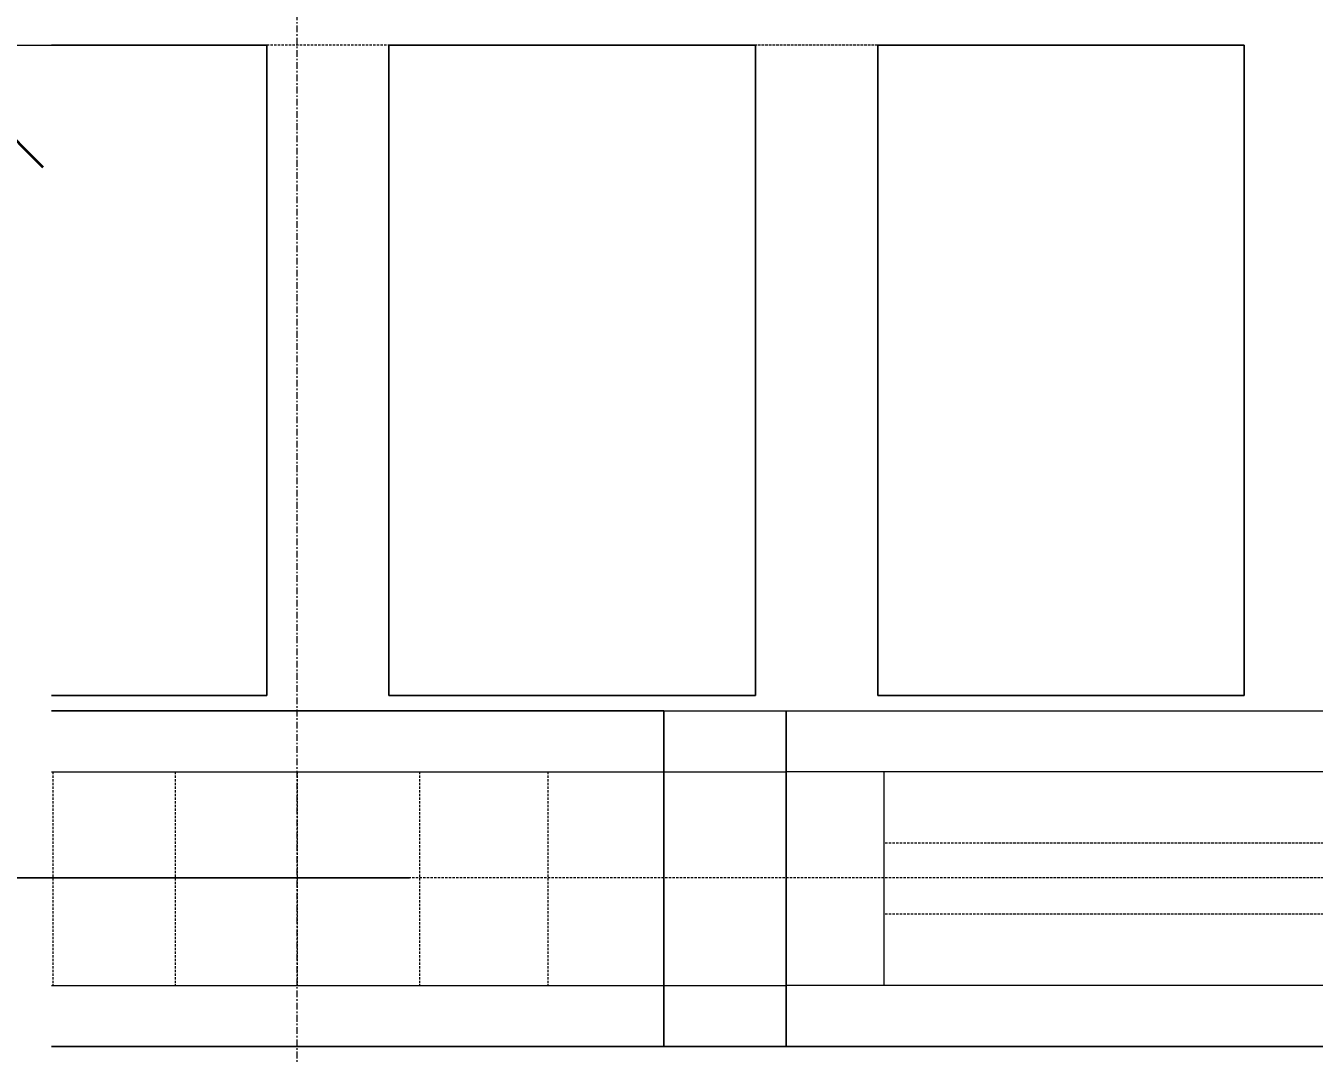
# Model space of a CAD drawing. Header units: millimetres. Extents: x -794326 to -715748, y -17796 to 22353.
# Drawn here: x -790505 to -789450, y 6968 to 7810 of the extents above; entities that cross this region are included whole.
import ezdxf

# ---------------------------------------------------------------- set-up
doc = ezdxf.new("R2010")
doc.units = ezdxf.units.MM
doc.linetypes.add('DPA_Grid _ Level 100', pattern=[10, 5.5, -1.6, 1.3, -1.6])
doc.linetypes.add('DPA_Hidden 50', pattern=[3, 2, -1])
for name, color, linetype, lineweight in [('A-ANNO-DIMS', 1, 'Continuous', 9), ('A-ANNO-DIMS-100', 1, 'Continuous', 9), ('A-DETL', 1, 'Continuous', 70), ('A-GLAZ-CURT', 2, 'Continuous', 9), ('S-GRID', 251, 'Continuous', 9)]:
    doc.layers.add(name, color=color, linetype=linetype, lineweight=lineweight)
doc.styles.add('Arial_2', font='arial.ttf', dxfattribs={"height": 300})
doc.dimstyles.new('DPA-DIM-3_0_C-C', dxfattribs={"dimscale": 304.8, "dimtxt": 306.07782, "dimasz": 0.492126, "dimexe": 0.656168, "dimexo": 0.0625, "dimgap": 0.164042, "dimtad": 1, "dimdec": 0, "dimzin": 0, "dimdsep": 46, "dimtxsty": 'Arial_2', "dimblk1": 'DOTBLANK', "dimblk2": 'DOTBLANK', "dimsah": 1, "dimcen": 0.09, "dimdle": 0.656168, "dimadec": 8, "dimazin": 0, "dimtfac": 1, "dimtdec": 4, "dimtix": 1, "dimtmove": 0, "dimatfit": 3, "dimfxl": 1.312336, "dimfxlon": 1, "dimtvp": 1, "dimtolj": 1, "dimtzin": 0, "dimarcsym": 2})
doc.dimstyles.new('DPA-DIM-3_0_C-T', dxfattribs={"dimscale": 304.8, "dimtxt": 306.07782, "dimasz": 0.492126, "dimexe": 0.656168, "dimexo": 0.0625, "dimgap": 0.164042, "dimtad": 0, "dimjust": 2, "dimdec": 0, "dimzin": 0, "dimdsep": 46, "dimtxsty": 'Arial_2', "dimblk1": 'DOTBLANK', "dimblk2": 'OBLIQUE', "dimsah": 1, "dimcen": 0.09, "dimdle": 0.656168, "dimadec": 8, "dimazin": 0, "dimtfac": 1, "dimtdec": 4, "dimtix": 1, "dimtmove": 2, "dimatfit": 3, "dimfxl": 1.312336, "dimfxlon": 1, "dimtvp": 1, "dimtolj": 1, "dimtzin": 0, "dimarcsym": 2})

# ---------------------------------------------------------------- blocks, each defined once
blk = doc.blocks.new('DPA_CP_Metal Ceiling Panel - Vertical Panel with Gap-10984940-4282-01 ENLARGED LOWER PLATFORM LEVEL - REFLECTED CEILING PLAN - SHEET 3')
at = {"layer": 'A-GLAZ-CURT'}
for p, q in [((-775657.4, 7794), (-775657.4, 7261.5)), ((-775357.4, 7794), (-775657.4, 7794)), ((-775357.4, 7794), (-775657.4, 7794)), ((-775657.4, 7794), (-775657.4, 7261.5)), ((-775657.4, 7261.5), (-775657.4, 7794)), ((-775657.4, 7794), (-775357.4, 7794)), ((-775357.4, 7794), (-775357.4, 7261.5)), ((-775357.4, 7261.5), (-775357.4, 7794)), ((-775357.4, 7794), (-775357.4, 7261.5)), ((-775357.4, 7261.5), (-775657.4, 7261.5)), ((-775657.4, 7261.5), (-775357.4, 7261.5)), ((-775357.4, 7261.5), (-775657.4, 7261.5))]:
    blk.add_line(p, q, dxfattribs=at)
blk = doc.blocks.new('DPA_CP_Metal Ceiling Panel - Vertical Panel with Gap-V7-4282-01 ENLARGED LOWER PLATFORM LEVEL - REFLECTED CEILING PLAN - SHEET 3')
at = {"layer": 'A-GLAZ-CURT'}
for p, q in [((-790307.4, 7794), (-790483.7, 7794)), ((-790307.4, 7794), (-790483.7, 7794)), ((-790483.7, 7794), (-790307.4, 7794)), ((-790307.4, 7794), (-790307.4, 7261.5)), ((-790307.4, 7261.5), (-790307.4, 7794)), ((-790307.4, 7794), (-790307.4, 7261.5)), ((-790307.4, 7261.5), (-790483.7, 7261.5)), ((-790483.7, 7261.5), (-790307.4, 7261.5)), ((-790307.4, 7261.5), (-790483.7, 7261.5))]:
    blk.add_line(p, q, dxfattribs=at)
blk = doc.blocks.new('DPA_CP_Metal Ceiling Air Supply1 - Linear Diffuser Air Supply-12447243-4282-01 ENLARGED LOWER PLATFORM LEVEL - REFLECTED CEILING PLAN - SHEET 3')
at = {"layer": 'A-GLAZ-CURT'}
for p, q in [((-777882.4, 4774), (-777882.4, 5049)), ((-777882.4, 5049), (-776282.4, 5049)), ((-777882.4, 4774), (-777882.4, 5049)), ((-777882.4, 5049), (-776282.4, 5049)), ((-777882.4, 5049), (-776282.4, 5049)), ((-777882.4, 4774), (-777882.4, 5049)), ((-776282.4, 4999), (-777882.4, 4999)), ((-777802.4, 4999), (-777802.4, 4824)), ((-776282.4, 4824), (-777882.4, 4824)), ((-777882.4, 4774), (-776282.4, 4774)), ((-776282.4, 4774), (-777882.4, 4774)), ((-776282.4, 4774), (-777882.4, 4774))]:
    blk.add_line(p, q, dxfattribs=at)
at = {"layer": 'A-GLAZ-CURT', "linetype": 'DPA_Hidden 50'}
for p, q in [((-776362.4, 4940.7), (-777802.4, 4940.7)), ((-776362.4, 4882.4), (-777802.4, 4882.4))]:
    blk.add_line(p, q, dxfattribs=at)
blk = doc.blocks.new('DPA_CP_Metal Ceiling Panel1 - Horizontal with Gap-12447204-4282-01 ENLARGED LOWER PLATFORM LEVEL - REFLECTED CEILING PLAN - SHEET 3')
at = {"layer": 'A-GLAZ-CURT'}
for p, q in [((-777982.4, 4774), (-777982.4, 5049)), ((-777982.4, 4774), (-777982.4, 5049)), ((-777982.4, 5049), (-777882.4, 5049)), ((-777982.4, 5049), (-777882.4, 5049)), ((-777982.4, 4774), (-777982.4, 5049)), ((-777882.4, 4774), (-777882.4, 5049)), ((-777882.4, 5049), (-777882.4, 4774)), ((-777882.4, 5049), (-777882.4, 4774)), ((-777982.4, 4999), (-777882.4, 4999)), ((-777982.4, 4824), (-777882.4, 4824)), ((-777982.4, 4774), (-777882.4, 4774)), ((-777882.4, 4774), (-777982.4, 4774)), ((-777882.4, 4774), (-777982.4, 4774))]:
    blk.add_line(p, q, dxfattribs=at)
blk = doc.blocks.new('DPA_CP_Metal Ceiling Luminaire2 - Linear Luminaire-V11-4282-01 ENLARGED LOWER PLATFORM LEVEL - REFLECTED CEILING PLAN - SHEET 3')
at = {"layer": 'A-GLAZ-CURT'}
for p, q in [((-790483.7, 5049), (-789982.4, 5049)), ((-789982.4, 5049), (-790483.7, 5049)), ((-790483.7, 5049), (-789982.4, 5049)), ((-789982.4, 5049), (-789982.4, 4774)), ((-789982.4, 4774), (-789982.4, 5049)), ((-789982.4, 5011.5), (-789982.4, 4774)), ((-790483.7, 4999), (-789982.4, 4999)), ((-790483.7, 4824), (-789982.4, 4824)), ((-789982.4, 4774), (-790483.7, 4774)), ((-789982.4, 4774), (-790483.7, 4774)), ((-790483.7, 4774), (-789982.4, 4774))]:
    blk.add_line(p, q, dxfattribs=at)
at = {"layer": 'A-GLAZ-CURT', "linetype": 'DPA_Hidden 50'}
for p, q in [((-790482.4, 4999), (-790482.4, 4824)), ((-790382.4, 4999), (-790382.4, 4824)), ((-790282.4, 4999), (-790282.4, 4824)), ((-790182.4, 4999), (-790182.4, 4824)), ((-790077.4, 4999), (-790077.4, 4824))]:
    blk.add_line(p, q, dxfattribs=at)
blk = doc.blocks.new('DIMBLOCK47-4282-01 ENLARGED LOWER PLATFORM LEVEL - REFLECTED CEILING PLAN - SHEET 3')
at = {"layer": 'A-ANNO-DIMS-100'}
for p, q in [((-790590.6, 7312.2), (-790590.6, 5677.5)), ((-790190.6, 7112.2), (-790790.6, 7112.2)), ((-790590.6, 7112.2), (-790190.6, 7112.2)), ((-790190.6, 5677.5), (-790790.6, 5677.5)), ((-790590.6, 5677.5), (-790190.6, 5677.5))]:
    blk.add_line(p, q, dxfattribs=at)
at = {"layer": 'A-ANNO-DIMS-100', "lineweight": 35}
for centre in [(-790590.6, 7112.2), (-790590.6, 5677.5)]:
    blk.add_circle(centre, 75, dxfattribs=at)
at = {"layer": 'A-ANNO-DIMS-100', "color": 0, "insert": (-791030.1, 5933.4), "char_height": 300, "width": 1107.531, "attachment_point": 1, "rotation": 90, "line_spacing_factor": 0.941778, "style": 'Arial_2'}
blk.add_mtext('1435', dxfattribs=at)
blk = doc.blocks.new('_DotBlank')
at = {"color": 0, "linetype": 'ByBlock', "lineweight": -2}
blk.add_line((-0.5, 0), (-1, 0), dxfattribs=at)
blk.add_circle((0, 0), 0.5, dxfattribs=at)
blk = doc.blocks.new('DIMBLOCK49-4282-01 ENLARGED LOWER PLATFORM LEVEL - REFLECTED CEILING PLAN - SHEET 3')
at = {"layer": 'A-ANNO-DIMS-100'}
for p, q in [((-790990.6, 7112.2), (-790390.6, 7112.2)), ((-790590.6, 7112.2), (-790990.6, 7112.2)), ((-790590.6, 7112.2), (-790990.6, 7112.2)), ((-790590.6, 7112.2), (-790590.6, 6912.2)), ((-790590.6, 7112.2), (-790390.6, 7112.2))]:
    blk.add_line(p, q, dxfattribs=at)
at = {"layer": 'A-ANNO-DIMS-100', "lineweight": 35}
blk.add_circle((-790590.6, 7112.2), 75, dxfattribs=at)
blk = doc.blocks.new('_None')
blk = doc.blocks.new('_Oblique')
at = {"color": 0, "linetype": 'ByBlock', "lineweight": -2}
blk.add_line((-0.5, -0.5), (0.5, 0.5), dxfattribs=at)
blk = doc.blocks.new('DIMBLOCK50-4282-01 ENLARGED LOWER PLATFORM LEVEL - REFLECTED CEILING PLAN - SHEET 3')
at = {"layer": 'A-ANNO-DIMS-100'}
for p, q in [((-790590.6, 7112.2), (-790590.6, 7994)), ((-790990.6, 7794), (-790390.6, 7794)), ((-790590.6, 7794), (-790990.6, 7794)), ((-790990.6, 7112.2), (-790390.6, 7112.2)), ((-790590.6, 7112.2), (-790990.6, 7112.2))]:
    blk.add_line(p, q, dxfattribs=at)
at = {"layer": 'A-ANNO-DIMS-100', "lineweight": 35}
for q in [(-790690.6, 7894), (-790490.6, 7694)]:
    blk.add_line((-790590.6, 7794), q, dxfattribs=at)
at = {"layer": 'A-ANNO-DIMS-100', "color": 0, "insert": (-791030.1, 7137.8), "char_height": 300, "width": 830.648, "attachment_point": 1, "rotation": 90, "line_spacing_factor": 0.941778, "style": 'Arial_2'}
blk.add_mtext('682', dxfattribs=at)

msp = doc.modelspace()

# ---------------------------------------------------------------- linework, layer by layer
at = {"layer": 'A-DETL', "color": 55, "linetype": 'DPA_Hidden 50', "lineweight": 9}
for p, q in [((-789627.4, 7794), (-790483.7, 7794)), ((-775357.4, 7112.2), (-790483.7, 7112.2))]:
    msp.add_line(p, q, dxfattribs=at)
at = {"layer": 'S-GRID', "linetype": 'DPA_Grid _ Level 100'}
msp.add_line((-790282.4, -17795.6), (-790282.4, 20540.3), dxfattribs=at)

# ---------------------------------------------------------------- block references
at = {"layer": 'A-GLAZ-CURT'}
for name, p in [('DPA_CP_Metal Ceiling Panel - Vertical Panel with Gap-V7-4282-01 ENLARGED LOWER PLATFORM LEVEL - REFLECTED CEILING PLAN - SHEET 3', (0, 0)), ('DPA_CP_Metal Ceiling Panel - Vertical Panel with Gap-10984940-4282-01 ENLARGED LOWER PLATFORM LEVEL - REFLECTED CEILING PLAN - SHEET 3', (-14550, 0)), ('DPA_CP_Metal Ceiling Panel - Vertical Panel with Gap-10984940-4282-01 ENLARGED LOWER PLATFORM LEVEL - REFLECTED CEILING PLAN - SHEET 3', (-14150, 0)), ('DPA_CP_Metal Ceiling Luminaire2 - Linear Luminaire-V11-4282-01 ENLARGED LOWER PLATFORM LEVEL - REFLECTED CEILING PLAN - SHEET 3', (0, 2200)), ('DPA_CP_Metal Ceiling Panel1 - Horizontal with Gap-12447204-4282-01 ENLARGED LOWER PLATFORM LEVEL - REFLECTED CEILING PLAN - SHEET 3', (-12000, 2200)), ('DPA_CP_Metal Ceiling Air Supply1 - Linear Diffuser Air Supply-12447243-4282-01 ENLARGED LOWER PLATFORM LEVEL - REFLECTED CEILING PLAN - SHEET 3', (-12000, 2200))]:
    msp.add_blockref(name, p, dxfattribs=at)

# ---------------------------------------------------------------- dimensions: what is measured, and where the dimension line sits
at = {"layer": 'A-ANNO-DIMS'}
dim = msp.add_linear_dim(base=(-790590.6, 7794), p1=(-790990.6, 7112.2), p2=(-790990.6, 7794), angle=90, dimstyle='DPA-DIM-3_0_C-T', override={"dimpost": '<>', "dimfxl": 681.865223}, dxfattribs=at)
dim.commit()
dim.dimension.update_dxf_attribs({"geometry": 'DIMBLOCK50-4282-01 ENLARGED LOWER PLATFORM LEVEL - REFLECTED CEILING PLAN - SHEET 3', "text_midpoint": (-790830.1, 7553.1), "dimtype": 160, "text_rotation": 90})
dim = msp.add_linear_dim(base=(-790590.6, 5677.5), p1=(-790190.6, 7112.2), p2=(-790190.6, 5677.5), angle=90, dimstyle='DPA-DIM-3_0_C-C', override={"dimpost": '<>', "dimfxl": 1434.63465}, dxfattribs=at)
dim.commit()
dim.dimension.update_dxf_attribs({"geometry": 'DIMBLOCK47-4282-01 ENLARGED LOWER PLATFORM LEVEL - REFLECTED CEILING PLAN - SHEET 3', "text_midpoint": (-790793.9, 6394.8)})
dim = msp.add_linear_dim(base=(-790590.6, 7112.2), p1=(-790732, 7112.2), p2=(-790732, 7112.2), angle=90, text=' ', dimstyle='DPA-DIM-3_0_C-T', override={"dimpost": '<>', "dimblk": 'None', "dimse1": 1, "dimse2": 1, "dimsd1": 1, "dimsd2": 1, "dimfxl": 0}, dxfattribs=at)
dim.commit()
dim.dimension.update_dxf_attribs({"geometry": 'DIMBLOCK49-4282-01 ENLARGED LOWER PLATFORM LEVEL - REFLECTED CEILING PLAN - SHEET 3', "text_midpoint": (-790590.6, 7112.2)})

doc.saveas('drawing.dxf')
